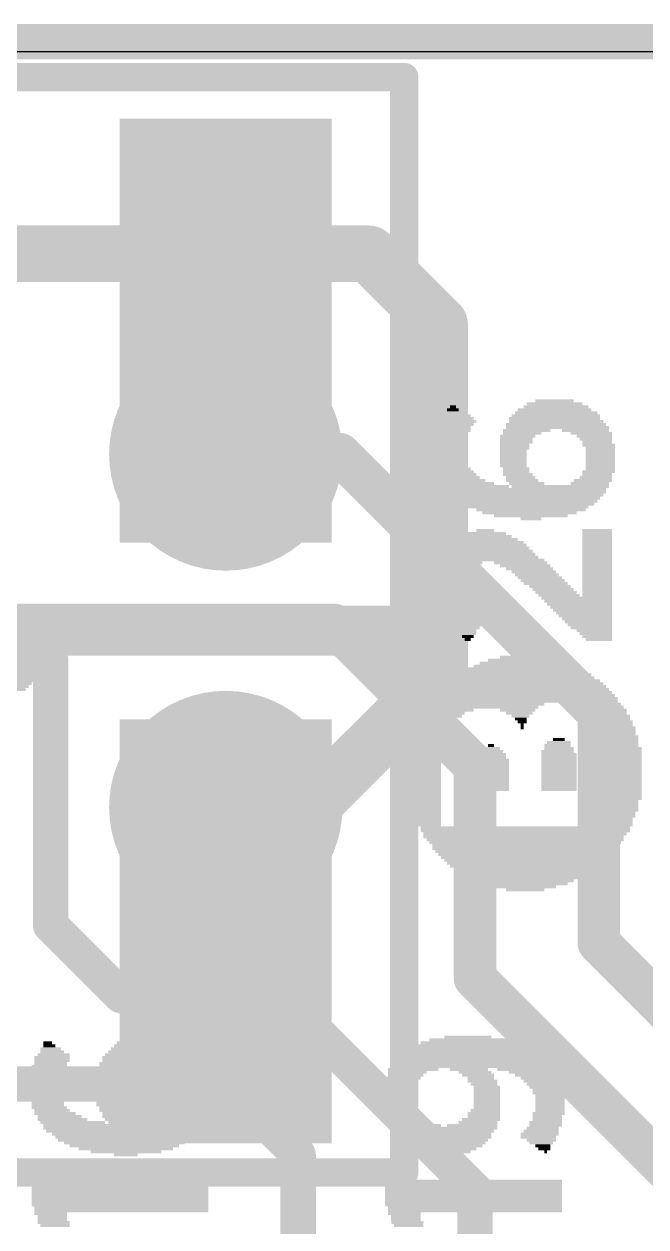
# Model space of a CAD drawing. Extents: x -1.3 to 65.2, y -0.1 to 30.9.
# Drawn here: x 55.18 to 59.65, y 22.21 to 30.86 of the extents above; entities that cross this region are included whole.
import ezdxf

# ---------------------------------------------------------------- set-up
doc = ezdxf.new("R2010")
doc.units = 0
for name, color, linetype in [('1', 12, 'CONTINUOUS'), ('16', 132, 'CONTINUOUS'), ('17', 110, 'CONTINUOUS'), ('20', 40, 'CONTINUOUS'), ('200', 40, 'CONTINUOUS'), ('22', 6, 'CONTINUOUS')]:
    doc.layers.add(name, color=color, linetype=linetype)

# ---------------------------------------------------------------- blocks, each defined once
blk = doc.blocks.new('ROUNDP')
at = {"const_width": 0.5}
blk.add_lwpolyline([(0, -0.25, 1), (0, 0.25, 1), (0, -0.25)], format="xyb", dxfattribs=at)
blk = doc.blocks.new('RECT')
blk.add_solid([(-0.5, -0.5), (0.5, -0.5), (-0.5, 0.5), (0.5, 0.5)])

msp = doc.modelspace()

# ---------------------------------------------------------------- linework, layer by layer
at = {"layer": '1'}
for points, const_width in [([(57.658, 29.21), (49.022, 29.21)], 0.4064), ([(58.166, 28.702), (57.658, 29.21)], 0.4064), ([(58.166, 26.162), (58.166, 28.702)], 0.4064), ([(55.245, 26.416), (51.816, 26.416)], 0.254), ([(55.372, 26.289), (55.245, 26.416)], 0.254), ([(55.372, 24.384), (55.372, 26.289)], 0.254), ([(57.234, 25.23), (58.166, 26.162)], 0.4064), ([(56.63, 25.23), (57.234, 25.23)], 0.4064), ([(55.88, 23.876), (55.372, 24.384)], 0.254), ([(57.023, 23.876), (55.88, 23.876)], 0.254), ([(58.42, 22.479), (57.023, 23.876)], 0.254), ([(56.642, 23.241), (54.356, 23.241)], 0.254), ([(57.15, 22.733), (56.642, 23.241)], 0.254), ([(57.15, 19.939), (57.15, 22.733)], 0.254), ([(58.42, 21.082), (58.42, 22.479)], 0.254)]:
    msp.add_lwpolyline(points, dxfattribs=dict(at, const_width=const_width))
for points, const_width in [([(57.7298, 29.2818, 1), (57.5862, 29.1382)], 0.2032), ([(57.658, 29.1084, 1), (57.658, 29.3116)], 0.2032), ([(58.2676, 28.702, 1), (58.0644, 28.702)], 0.2032), ([(58.0942, 28.6302, 1), (58.2378, 28.7738)], 0.2032), ([(55.2899, 26.4609, 1), (55.2001, 26.3711)], 0.127), ([(55.245, 26.3525, 1), (55.245, 26.4795)], 0.127), ([(55.4355, 26.289, 1), (55.3085, 26.289)], 0.127), ([(55.3271, 26.2441, 1), (55.4169, 26.3339)], 0.127), ([(58.2378, 26.0902, 1), (58.0942, 26.2338)], 0.2032), ([(58.0644, 26.162, 1), (58.2676, 26.162)], 0.2032), ([(56.63, 25.3316, 1), (56.63, 25.1284)], 0.2032), ([(57.234, 25.1284, 1), (57.234, 25.3316)], 0.2032), ([(57.1622, 25.3018, 1), (57.3058, 25.1582)], 0.2032), ([(55.4169, 24.4289, 1), (55.3271, 24.3391)], 0.127), ([(55.3085, 24.384, 1), (55.4355, 24.384)], 0.127), ([(55.88, 23.9395, 1), (55.88, 23.8125)], 0.127), ([(55.8351, 23.8311, 1), (55.9249, 23.9209)], 0.127), ([(57.0679, 23.9209, 1), (56.9781, 23.8311)], 0.127), ([(57.023, 23.8125, 1), (57.023, 23.9395)], 0.127), ([(56.6869, 23.2859, 1), (56.5971, 23.1961)], 0.127), ([(56.642, 23.1775, 1), (56.642, 23.3045)], 0.127), ([(57.2135, 22.733, 1), (57.0865, 22.733)], 0.127), ([(57.1051, 22.6881, 1), (57.1949, 22.7779)], 0.127), ([(58.4835, 22.479, 1), (58.3565, 22.479)], 0.127), ([(58.3751, 22.4341, 1), (58.4649, 22.5239)], 0.127)]:
    msp.add_lwpolyline(points, format="xyb", dxfattribs=dict(at, const_width=const_width))
at = {"layer": '16'}
for points, const_width in [([(65.024, 30.734), (0, 30.734)], 0.254), ([(56.6296, 28.6574), (56.63, 28.6574)], 0.4064), ([(56.63, 28.6574), (56.63, 27.77)], 0.4064), ([(57.447, 27.77), (56.63, 27.77)], 0.3048), ([(59.309, 25.908), (57.447, 27.77)], 0.3048), ([(55.028, 26.543), (57.404, 26.543)], 0.3048), ([(57.404, 26.543), (58.42, 25.527)], 0.3048), ([(59.309, 24.257), (59.309, 25.908)], 0.3048), ([(58.42, 25.527), (58.42, 24.003)], 0.3048), ([(60.706, 22.86), (59.309, 24.257)], 0.3048), ([(58.42, 24.003), (60.706, 21.717)], 0.3048)]:
    msp.add_lwpolyline(points, dxfattribs=dict(at, const_width=const_width))
for points, const_width in [([(56.6296, 28.759, 1), (56.6296, 28.5558)], 0.2032), ([(56.7316, 28.6574, 1), (56.5284, 28.6574)], 0.2032), ([(56.63, 28.5558, 1), (56.63, 28.759)], 0.2032), ([(56.5284, 27.77, 1), (56.7316, 27.77)], 0.2032), ([(56.63, 27.8462, 1), (56.63, 27.6938)], 0.1524), ([(57.5009, 27.8239, 1), (57.3931, 27.7161)], 0.1524), ([(57.447, 27.6938, 1), (57.447, 27.8462)], 0.1524), ([(57.4579, 26.5969, 1), (57.3501, 26.4891)], 0.1524), ([(57.404, 26.4668, 1), (57.404, 26.6192)], 0.1524), ([(59.3852, 25.908, 1), (59.2328, 25.908)], 0.1524), ([(59.2551, 25.8541, 1), (59.3629, 25.9619)], 0.1524), ([(58.4962, 25.527, 1), (58.3438, 25.527)], 0.1524), ([(58.3661, 25.4731, 1), (58.4739, 25.5809)], 0.1524), ([(59.3629, 24.3109, 1), (59.2551, 24.2031)], 0.1524), ([(59.2328, 24.257, 1), (59.3852, 24.257)], 0.1524), ([(58.4739, 24.0569, 1), (58.3661, 23.9491)], 0.1524), ([(58.3438, 24.003, 1), (58.4962, 24.003)], 0.1524)]:
    msp.add_lwpolyline(points, format="xyb", dxfattribs=dict(at, const_width=const_width))
at = {"layer": '20'}
msp.add_line((62, 30.6604), (3, 30.6604), dxfattribs=at)
at = {"layer": '22', "const_width": 0.2032}
for points in [[(57.912, 30.48), (9.652, 30.48)], [(57.912, 22.606), (57.912, 30.48)], [(7.112, 22.606), (57.912, 22.606)]]:
    msp.add_lwpolyline(points, dxfattribs=at)
at = {"layer": '22', "const_width": 0.1016}
for points in [[(57.9628, 30.48, 1), (57.8612, 30.48)], [(57.912, 30.4292, 1), (57.912, 30.5308)], [(57.8612, 22.606, 1), (57.9628, 22.606)], [(57.912, 22.5552, 1), (57.912, 22.6568)]]:
    msp.add_lwpolyline(points, format="xyb", dxfattribs=at)

# ---------------------------------------------------------------- block references
at = {"layer": '16', "xscale": 3.048, "yscale": 1.524}
for p, rotation in [((56.6296, 28.6574), 270), ((56.6296, 24.3394), 90)]:
    msp.add_blockref('RECT', p, dxfattribs=dict(at, rotation=rotation))
at = {"layer": '17', "xscale": 1.6764, "yscale": 1.6764}
for p in [(56.63, 27.77), (56.63, 27.77), (56.63, 25.23), (56.63, 25.23)]:
    msp.add_blockref('ROUNDP', p, dxfattribs=at)
at = {"layer": '200'}
for p, xscale, yscale in [((58.2613, 28.1093), 0.0432, 0.0211), ((59.0029, 28.1093), 0.4648, 0.0211), ((58.9915, 28.1305), 0.4013, 0.0213), ((58.9915, 28.1517), 0.2743, 0.0211), ((58.293, 28.0247), 0.2337, 0.0211), ((58.2727, 28.067), 0.1473, 0.0213), ((58.2943, 28.0458), 0.1905, 0.0211), ((58.2613, 28.0882), 0.0838, 0.0211), ((58.9915, 28.0247), 0.6553, 0.0211), ((59.0017, 28.0458), 0.635, 0.0211), ((59.0029, 28.067), 0.5918, 0.0213), ((58.9915, 28.0882), 0.5283, 0.0211), ((58.2511, 27.9188), 0.2311, 0.0211), ((58.2828, 27.9823), 0.254, 0.0211), ((58.2727, 27.9612), 0.2337, 0.0211), ((58.2727, 27.94), 0.2337, 0.0213), ((58.3032, 28.0035), 0.254, 0.0213), ((58.7908, 27.94), 0.3404, 0.0213), ((58.7591, 27.9188), 0.2769, 0.0211), ((59.0029, 27.9823), 0.7188, 0.0211), ((59.0131, 27.9612), 0.7391, 0.0211), ((59.0029, 28.0035), 0.6782, 0.0213), ((59.2138, 27.94), 0.3378, 0.0213), ((59.2569, 27.9188), 0.2972, 0.0211), ((58.2409, 27.8765), 0.2108, 0.0213), ((58.2409, 27.8553), 0.2108, 0.0211), ((58.2409, 27.8342), 0.2108, 0.0211), ((58.2511, 27.8977), 0.2311, 0.0211), ((58.7273, 27.8977), 0.254, 0.0211), ((58.7172, 27.8765), 0.2337, 0.0213), ((58.7172, 27.8553), 0.2337, 0.0211), ((58.7058, 27.8342), 0.2108, 0.0211), ((59.2785, 27.8977), 0.254, 0.0211), ((59.2887, 27.8765), 0.2337, 0.0213), ((59.2988, 27.8553), 0.2134, 0.0211), ((59.309, 27.8342), 0.2337, 0.0211), ((58.2409, 27.813), 0.2108, 0.0213), ((58.2409, 27.7918), 0.2108, 0.0211), ((58.2409, 27.7707), 0.2108, 0.0211), ((58.2409, 27.7495), 0.2108, 0.0213), ((58.6956, 27.7918), 0.1905, 0.0211), ((58.6956, 27.7707), 0.1905, 0.0211), ((58.6956, 27.7495), 0.1905, 0.0213), ((58.7058, 27.813), 0.2108, 0.0213), ((59.3204, 27.813), 0.2108, 0.0213), ((59.3204, 27.7918), 0.2108, 0.0211), ((59.3204, 27.7707), 0.2108, 0.0211), ((59.3204, 27.7495), 0.2108, 0.0213), ((58.2409, 27.7283), 0.2108, 0.0211), ((58.2409, 27.7072), 0.2108, 0.0211), ((58.2625, 27.6648), 0.254, 0.0211), ((58.2511, 27.686), 0.2311, 0.0213), ((58.6956, 27.7283), 0.1905, 0.0211), ((58.6956, 27.7072), 0.1905, 0.0211), ((58.6956, 27.686), 0.1905, 0.0213), ((58.7159, 27.6648), 0.1905, 0.0211), ((59.3204, 27.7283), 0.2108, 0.0211), ((59.3204, 27.7072), 0.2108, 0.0211), ((59.3204, 27.686), 0.2108, 0.0213), ((59.3204, 27.6648), 0.2108, 0.0211), ((58.2828, 27.6437), 0.254, 0.0211), ((58.3044, 27.6013), 0.2972, 0.0211), ((58.293, 27.6225), 0.2743, 0.0213), ((58.3349, 27.5802), 0.3175, 0.0211), ((58.7159, 27.6437), 0.1905, 0.0211), ((58.7273, 27.6225), 0.2134, 0.0213), ((58.7489, 27.6013), 0.2108, 0.0211), ((58.7591, 27.5802), 0.2311, 0.0211), ((59.2671, 27.5802), 0.2769, 0.0211), ((59.2887, 27.6013), 0.2337, 0.0211), ((59.309, 27.6437), 0.2337, 0.0211), ((59.2988, 27.6225), 0.2134, 0.0213), ((58.4314, 27.5378), 0.4648, 0.0211), ((58.3781, 27.559), 0.3581, 0.0213), ((58.7908, 27.5167), 1.143, 0.0211), ((58.801, 27.4955), 1.1227, 0.0213), ((58.7908, 27.559), 0.254, 0.0213), ((59.0334, 27.5378), 0.6985, 0.0211), ((59.2455, 27.559), 0.2743, 0.0213), ((58.8023, 27.4743), 1.0795, 0.0211), ((58.801, 27.4532), 1.0363, 0.0211), ((58.801, 27.432), 0.9957, 0.0213), ((58.8124, 27.4108), 0.9322, 0.0211), ((58.801, 27.3897), 0.8687, 0.0211), ((58.8226, 27.3685), 0.7849, 0.0213), ((58.8124, 27.3473), 0.6782, 0.0211), ((58.8213, 27.3262), 0.5283, 0.0211), ((58.8226, 27.305), 0.1499, 0.0213), ((58.4949, 27.1568), 0.4648, 0.0211), ((58.4937, 27.178), 0.381, 0.0213), ((58.4949, 27.1992), 0.2972, 0.0211), ((58.4937, 27.2203), 0.127, 0.0211), ((59.2988, 27.2203), 0.2134, 0.0211), ((59.2988, 27.1992), 0.2134, 0.0211), ((59.2988, 27.178), 0.2134, 0.0213), ((59.2988, 27.1568), 0.2134, 0.0211), ((58.5051, 27.0933), 0.6121, 0.0211), ((58.5165, 27.0722), 0.635, 0.0211), ((58.5051, 27.1145), 0.5715, 0.0213), ((58.5051, 27.1357), 0.5309, 0.0211), ((59.2988, 27.1357), 0.2134, 0.0211), ((59.2988, 27.1145), 0.2134, 0.0213), ((59.2988, 27.0933), 0.2134, 0.0211), ((59.2988, 27.0722), 0.2134, 0.0211), ((58.5368, 27.0087), 0.762, 0.0211), ((58.3146, 26.9875), 0.3175, 0.0213), ((58.5254, 27.0298), 0.6985, 0.0211), ((58.5153, 27.051), 0.6782, 0.0213), ((58.7477, 26.9875), 0.381, 0.0213), ((59.2988, 27.051), 0.2134, 0.0213), ((59.2988, 27.0298), 0.2134, 0.0211), ((59.2988, 27.0087), 0.2134, 0.0211), ((59.2988, 26.9875), 0.2134, 0.0213), ((58.2625, 26.9452), 0.254, 0.0211), ((58.2409, 26.8817), 0.2108, 0.0211), ((58.2511, 26.924), 0.2311, 0.0213), ((58.2511, 26.9028), 0.2311, 0.0211), ((58.2828, 26.9663), 0.254, 0.0211), ((58.7807, 26.9663), 0.3607, 0.0211), ((58.8124, 26.9452), 0.3378, 0.0211), ((58.8429, 26.924), 0.3175, 0.0213), ((58.8645, 26.9028), 0.315, 0.0211), ((58.8861, 26.8817), 0.3175, 0.0211), ((59.2988, 26.9663), 0.2134, 0.0211), ((59.2988, 26.9452), 0.2134, 0.0211), ((59.2988, 26.924), 0.2134, 0.0213), ((59.2988, 26.9028), 0.2134, 0.0211), ((59.2988, 26.8817), 0.2134, 0.0211), ((58.2409, 26.8605), 0.2108, 0.0213), ((58.2409, 26.8393), 0.2108, 0.0211), ((58.2409, 26.8182), 0.2108, 0.0211), ((58.2409, 26.797), 0.2108, 0.0213), ((58.9064, 26.8605), 0.3175, 0.0213), ((58.928, 26.8393), 0.315, 0.0211), ((58.9597, 26.8182), 0.2972, 0.0211), ((58.9813, 26.797), 0.2946, 0.0213), ((59.2988, 26.8605), 0.2134, 0.0213), ((59.2988, 26.8393), 0.2134, 0.0211), ((59.2988, 26.8182), 0.2134, 0.0211), ((59.2988, 26.797), 0.2134, 0.0213), ((58.2409, 26.7758), 0.2108, 0.0211), ((58.2409, 26.7547), 0.2108, 0.0211), ((58.2511, 26.7335), 0.2311, 0.0213), ((58.2511, 26.7123), 0.2311, 0.0211), ((59.0029, 26.7758), 0.2972, 0.0211), ((59.0233, 26.7547), 0.2972, 0.0211), ((59.1515, 26.7335), 0.508, 0.0213), ((59.1617, 26.7123), 0.4877, 0.0211), ((59.2988, 26.7758), 0.2134, 0.0211), ((59.2988, 26.7547), 0.2134, 0.0211), ((56.6001, 26.6277), 2.7711, 0.0211), ((56.5887, 26.6488), 2.7076, 0.0211), ((56.6001, 26.67), 2.6441, 0.0213), ((58.2828, 26.67), 0.254, 0.0213), ((58.2727, 26.6912), 0.2337, 0.0211), ((58.293, 26.6488), 0.2743, 0.0211), ((58.3146, 26.6277), 0.2769, 0.0211), ((59.1718, 26.6912), 0.4674, 0.0211), ((59.1833, 26.67), 0.4445, 0.0213), ((59.1934, 26.6488), 0.4242, 0.0211), ((59.2036, 26.6277), 0.4039, 0.0211), ((56.5785, 26.543), 2.9007, 0.0213), ((56.5785, 26.5642), 2.855, 0.0211), ((56.5887, 26.5853), 2.8346, 0.0211), ((56.5887, 26.6065), 2.794, 0.0213), ((58.3362, 26.6065), 0.2743, 0.0213), ((58.3463, 26.5853), 0.2946, 0.0211), ((58.3565, 26.5642), 0.2743, 0.0211), ((58.3565, 26.543), 0.2337, 0.0213), ((59.2138, 26.6065), 0.3835, 0.0213), ((59.2252, 26.5853), 0.3607, 0.0211), ((59.2353, 26.5642), 0.3404, 0.0211), ((59.2455, 26.543), 0.32, 0.0213), ((56.5366, 26.4583), 2.9845, 0.0211), ((56.5468, 26.4795), 2.9642, 0.0213), ((56.5582, 26.5007), 2.9413, 0.0211), ((56.5683, 26.5218), 2.921, 0.0211), ((58.3578, 26.5218), 0.1905, 0.0211), ((58.3463, 26.5007), 0.1676, 0.0211), ((58.3667, 26.4795), 0.127, 0.0213), ((58.3679, 26.4583), 0.0838, 0.0211), ((59.2569, 26.5218), 0.2972, 0.0211), ((59.2785, 26.5007), 0.254, 0.0211), ((59.2887, 26.4795), 0.2337, 0.0213), ((59.2988, 26.4583), 0.2134, 0.0211), ((56.4731, 26.3737), 3.0251, 0.0211), ((56.4833, 26.3948), 3.0048, 0.0211), ((56.5036, 26.416), 3.0048, 0.0213), ((56.515, 26.4372), 2.982, 0.0211), ((58.3679, 26.4372), 0.0432, 0.0211), ((59.3103, 26.4372), 0.1905, 0.0211), ((55.1396, 26.289), 0.5309, 0.0213), ((55.1612, 26.3102), 0.5283, 0.0211), ((56.4198, 26.3313), 3.0048, 0.0211), ((56.4515, 26.3525), 3.0277, 0.0213), ((58.7794, 26.289), 0.5309, 0.0213), ((58.7807, 26.3102), 0.3607, 0.0211), ((55.0545, 26.2043), 0.5283, 0.0211), ((55.0748, 26.2255), 0.5283, 0.0213), ((55.0964, 26.2467), 0.5309, 0.0211), ((55.118, 26.2678), 0.5283, 0.0211), ((58.7705, 26.2043), 0.889, 0.0211), ((58.7794, 26.2255), 0.8255, 0.0213), ((58.7807, 26.2467), 0.7417, 0.0211), ((58.7692, 26.2678), 0.6325, 0.0211), ((54.3357, 26.1197), 1.7983, 0.0211), ((54.991, 26.1408), 0.5283, 0.0211), ((55.0126, 26.162), 0.5309, 0.0213), ((55.0329, 26.1832), 0.5309, 0.0211), ((58.7807, 26.1197), 1.1227, 0.0211), ((58.7794, 26.1408), 1.0795, 0.0211), ((58.7705, 26.162), 1.016, 0.0213), ((58.7794, 26.1832), 0.9525, 0.0211), ((54.2823, 26.0773), 1.8186, 0.0211), ((54.3141, 26.0985), 1.8009, 0.0213), ((58.7807, 26.035), 1.2903, 0.0213), ((58.7807, 26.0562), 1.2497, 0.0211), ((58.7794, 26.0773), 1.2065, 0.0211), ((58.7807, 26.0985), 1.1633, 0.0213), ((58.4733, 25.9503), 0.8026, 0.0211), ((58.7692, 25.9927), 1.3538, 0.0211), ((58.5051, 25.9715), 0.8255, 0.0213), ((58.7794, 26.0138), 1.3335, 0.0211), ((59.3204, 25.9715), 0.2972, 0.0213), ((59.3522, 25.9503), 0.2743, 0.0211), ((58.1343, 25.8445), 0.2565, 0.0213), ((58.1774, 25.8868), 0.2972, 0.0211), ((58.1558, 25.8657), 0.254, 0.0211), ((58.2295, 25.9292), 0.3607, 0.0211), ((58.1978, 25.908), 0.2972, 0.0213), ((58.7273, 25.9292), 0.254, 0.0211), ((58.7388, 25.908), 0.1905, 0.0213), ((58.7477, 25.8868), 0.127, 0.0211), ((58.7489, 25.8657), 0.0838, 0.0211), ((58.7591, 25.8445), 0.0635, 0.0213), ((59.3827, 25.9292), 0.254, 0.0211), ((59.3941, 25.908), 0.2311, 0.0213), ((59.4157, 25.8868), 0.2337, 0.0211), ((59.4258, 25.8657), 0.2134, 0.0211), ((59.436, 25.8445), 0.2337, 0.0213), ((58.0923, 25.7598), 0.254, 0.0211), ((58.1025, 25.781), 0.2337, 0.0213), ((58.1127, 25.8022), 0.254, 0.0211), ((58.1343, 25.8233), 0.2565, 0.0211), ((58.7591, 25.8233), 0.0229, 0.0211), ((58.7591, 25.8022), 0.0229, 0.0211), ((59.4474, 25.8233), 0.2108, 0.0211), ((59.4576, 25.8022), 0.2311, 0.0211), ((59.4678, 25.781), 0.2108, 0.0213), ((59.4678, 25.7598), 0.2108, 0.0211), ((58.0708, 25.6752), 0.2565, 0.0211), ((58.0923, 25.7387), 0.254, 0.0211), ((58.0822, 25.7175), 0.2337, 0.0213), ((58.0822, 25.6963), 0.2337, 0.0211), ((58.5356, 25.6752), 0.0432, 0.0211), ((59.0131, 25.6752), 0.1905, 0.0211), ((59.0233, 25.6963), 0.1702, 0.0211), ((59.0233, 25.7175), 0.0838, 0.0213), ((59.4779, 25.7387), 0.2311, 0.0211), ((59.4779, 25.7175), 0.2311, 0.0213), ((59.4881, 25.6963), 0.2108, 0.0211), ((59.4881, 25.6752), 0.2108, 0.0211), ((58.0708, 25.654), 0.2565, 0.0213), ((58.0593, 25.6328), 0.2337, 0.0211), ((58.0593, 25.6117), 0.2337, 0.0211), ((58.0593, 25.5905), 0.2337, 0.0213), ((58.5368, 25.6117), 0.2134, 0.0211), ((58.5368, 25.5905), 0.2134, 0.0213), ((58.5368, 25.6328), 0.1676, 0.0211), ((58.5368, 25.654), 0.127, 0.0213), ((59.0245, 25.6117), 0.254, 0.0211), ((59.0245, 25.5905), 0.254, 0.0213), ((59.0131, 25.6328), 0.2311, 0.0211), ((59.0233, 25.654), 0.2108, 0.0213), ((59.4995, 25.654), 0.2337, 0.0213), ((59.4995, 25.6328), 0.2337, 0.0211), ((59.4995, 25.6117), 0.2337, 0.0211), ((59.4995, 25.5905), 0.2337, 0.0213), ((58.0492, 25.5693), 0.254, 0.0211), ((58.0492, 25.5482), 0.254, 0.0211), ((58.0492, 25.527), 0.254, 0.0213), ((58.0492, 25.5058), 0.254, 0.0211), ((58.5368, 25.527), 0.254, 0.0213), ((58.5368, 25.5058), 0.254, 0.0211), ((58.547, 25.5693), 0.2337, 0.0211), ((58.547, 25.5482), 0.2337, 0.0211), ((59.0245, 25.5693), 0.254, 0.0211), ((59.0245, 25.5482), 0.254, 0.0211), ((59.0245, 25.527), 0.254, 0.0213), ((59.0245, 25.5058), 0.254, 0.0211), ((59.4995, 25.5693), 0.2337, 0.0211), ((59.4995, 25.5482), 0.2337, 0.0211), ((59.4995, 25.527), 0.2337, 0.0213), ((59.4995, 25.5058), 0.2337, 0.0211), ((58.0492, 25.4847), 0.254, 0.0211), ((58.0492, 25.4635), 0.254, 0.0213), ((58.0492, 25.4423), 0.254, 0.0211), ((58.0492, 25.4212), 0.254, 0.0211), ((58.5368, 25.4847), 0.254, 0.0211), ((58.5368, 25.4635), 0.254, 0.0213), ((58.5368, 25.4423), 0.254, 0.0211), ((58.5368, 25.4212), 0.254, 0.0211), ((59.0245, 25.4847), 0.254, 0.0211), ((59.0245, 25.4635), 0.254, 0.0213), ((59.0245, 25.4423), 0.254, 0.0211), ((59.0245, 25.4212), 0.254, 0.0211), ((59.4995, 25.4847), 0.2337, 0.0211), ((59.4995, 25.4635), 0.2337, 0.0213), ((59.4995, 25.4423), 0.2337, 0.0211), ((59.4995, 25.4212), 0.2337, 0.0211), ((58.0492, 25.4), 0.254, 0.0213), ((58.0492, 25.3788), 0.254, 0.0211), ((58.0593, 25.3577), 0.2337, 0.0211), ((58.0593, 25.3365), 0.2337, 0.0213), ((58.5368, 25.4), 0.254, 0.0213), ((58.5368, 25.3788), 0.254, 0.0211), ((58.5368, 25.3577), 0.254, 0.0211), ((59.0245, 25.4), 0.254, 0.0213), ((59.0245, 25.3788), 0.254, 0.0211), ((59.0245, 25.3577), 0.254, 0.0211), ((59.4995, 25.4), 0.2337, 0.0213), ((59.4995, 25.3788), 0.2337, 0.0211), ((59.4995, 25.3577), 0.2337, 0.0211), ((59.4995, 25.3365), 0.2337, 0.0213), ((58.0593, 25.3153), 0.2337, 0.0211), ((58.0593, 25.2942), 0.2337, 0.0211), ((58.0593, 25.273), 0.2337, 0.0213), ((58.0708, 25.2518), 0.2108, 0.0211), ((59.4995, 25.3153), 0.2337, 0.0211), ((59.4995, 25.2942), 0.2337, 0.0211), ((59.4881, 25.273), 0.2108, 0.0213), ((59.4881, 25.2518), 0.2108, 0.0211), ((58.0708, 25.2307), 0.2108, 0.0211), ((58.0708, 25.2095), 0.2108, 0.0213), ((58.0809, 25.1883), 0.1905, 0.0211), ((58.0809, 25.1672), 0.1905, 0.0211), ((59.4779, 25.1883), 0.1905, 0.0211), ((59.4779, 25.1672), 0.1905, 0.0211), ((59.4881, 25.2307), 0.2108, 0.0211), ((59.4881, 25.2095), 0.2108, 0.0213), ((58.0809, 25.146), 0.1905, 0.0213), ((58.0911, 25.1248), 0.1702, 0.0211), ((58.0911, 25.1037), 0.1702, 0.0211), ((58.7807, 25.0825), 1.5037, 0.0213), ((59.4678, 25.146), 0.1702, 0.0213), ((59.4678, 25.1248), 0.1702, 0.0211), ((59.4678, 25.1037), 0.1702, 0.0211), ((58.7807, 25.0613), 1.5037, 0.0211), ((58.7692, 25.019), 1.4402, 0.0213), ((58.7794, 25.0402), 1.4605, 0.0211), ((58.7807, 24.9978), 1.4173, 0.0211), ((58.7807, 24.9767), 1.3767, 0.0211), ((58.7692, 24.9343), 1.3132, 0.0211), ((58.7794, 24.9555), 1.3335, 0.0213), ((58.7807, 24.9132), 1.2903, 0.0211), ((58.7807, 24.892), 1.2497, 0.0213), ((58.7794, 24.8708), 1.2065, 0.0211), ((58.7807, 24.8497), 1.1633, 0.0211), ((58.7692, 24.8285), 1.0998, 0.0213), ((58.7692, 24.8073), 1.0592, 0.0211), ((58.7807, 24.7862), 0.9957, 0.0211), ((58.7692, 24.765), 0.9322, 0.0213), ((58.7807, 24.7438), 0.8687, 0.0211), ((58.7807, 24.7227), 0.7823, 0.0211), ((58.7794, 24.7015), 0.6985, 0.0213), ((58.7794, 24.6803), 0.6121, 0.0211), ((58.7692, 24.6592), 0.4648, 0.0211), ((58.7807, 24.638), 0.2743, 0.0213), ((55.3504, 23.5373), 0.0635, 0.0211), ((55.3618, 23.5162), 0.0864, 0.0211), ((56.0921, 23.5162), 0.5309, 0.0211), ((56.0807, 23.5373), 0.4674, 0.0211), ((56.0921, 23.5585), 0.4039, 0.0213), ((56.0921, 23.5797), 0.2769, 0.0211), ((58.3882, 23.5162), 0.8052, 0.0211), ((58.3781, 23.5373), 0.6985, 0.0211), ((58.3781, 23.5585), 0.5715, 0.0213), ((58.3679, 23.5797), 0.3378, 0.0211), ((55.3822, 23.4315), 0.254, 0.0213), ((55.3936, 23.4527), 0.2311, 0.0211), ((55.372, 23.495), 0.1473, 0.0213), ((55.3834, 23.4738), 0.1702, 0.0211), ((56.0921, 23.4315), 0.6985, 0.0213), ((56.0908, 23.4527), 0.6553, 0.0211), ((56.0921, 23.4738), 0.6121, 0.0211), ((56.0921, 23.495), 0.5715, 0.0213), ((58.3882, 23.4315), 1.0592, 0.0213), ((58.3895, 23.4527), 1.016, 0.0211), ((58.3781, 23.4738), 0.9525, 0.0211), ((58.3882, 23.495), 0.8915, 0.0213), ((55.3618, 23.368), 0.254, 0.0213), ((55.3517, 23.3468), 0.2337, 0.0211), ((55.3822, 23.4103), 0.254, 0.0211), ((55.372, 23.3892), 0.2337, 0.0211), ((55.8914, 23.368), 0.3378, 0.0213), ((55.8597, 23.3468), 0.2743, 0.0211), ((56.0921, 23.3892), 0.7391, 0.0211), ((56.1023, 23.4103), 0.7188, 0.0211), ((56.3143, 23.368), 0.3404, 0.0213), ((56.3461, 23.3468), 0.2769, 0.0211), ((57.9755, 23.3468), 0.3607, 0.0211), ((58.3997, 23.368), 1.1633, 0.0213), ((58.3882, 23.4103), 1.0998, 0.0211), ((58.3997, 23.3892), 1.1227, 0.0211), ((58.3768, 23.3468), 0.2743, 0.0211), ((58.7908, 23.3468), 0.4216, 0.0211), ((55.3403, 23.3257), 0.2108, 0.0211), ((55.3403, 23.3045), 0.2108, 0.0213), ((55.3403, 23.2833), 0.2108, 0.0211), ((55.3403, 23.2622), 0.2108, 0.0211), ((55.8165, 23.3045), 0.2337, 0.0213), ((55.8267, 23.3257), 0.254, 0.0211), ((55.8051, 23.2833), 0.2108, 0.0211), ((55.8051, 23.2622), 0.2108, 0.0211), ((56.3778, 23.3257), 0.254, 0.0211), ((56.388, 23.3045), 0.2337, 0.0213), ((56.3994, 23.2833), 0.2108, 0.0211), ((56.3994, 23.2622), 0.2108, 0.0211), ((57.9018, 23.2833), 0.254, 0.0211), ((57.8904, 23.2622), 0.2311, 0.0211), ((57.9336, 23.3257), 0.2769, 0.0211), ((57.9222, 23.3045), 0.254, 0.0213), ((58.42, 23.3257), 0.2337, 0.0211), ((58.4416, 23.3045), 0.2311, 0.0213), ((58.4619, 23.2833), 0.1905, 0.0211), ((58.4733, 23.2622), 0.2134, 0.0211), ((58.8328, 23.3257), 0.3378, 0.0211), ((58.8645, 23.3045), 0.315, 0.0213), ((58.8848, 23.2833), 0.2743, 0.0211), ((58.9077, 23.2622), 0.2743, 0.0211), ((55.3301, 23.241), 0.1905, 0.0213), ((55.3301, 23.2198), 0.1905, 0.0211), ((55.3301, 23.1987), 0.1905, 0.0211), ((55.3403, 23.1775), 0.2108, 0.0213), ((55.7949, 23.241), 0.1905, 0.0213), ((55.7949, 23.2198), 0.1905, 0.0211), ((55.7949, 23.1987), 0.1905, 0.0211), ((55.7949, 23.1775), 0.1905, 0.0213), ((56.4198, 23.241), 0.2108, 0.0213), ((56.4198, 23.2198), 0.2108, 0.0211), ((56.4198, 23.1987), 0.2108, 0.0211), ((56.4198, 23.1775), 0.2108, 0.0213), ((57.8803, 23.241), 0.2108, 0.0213), ((57.8803, 23.2198), 0.2108, 0.0211), ((57.8701, 23.1987), 0.1905, 0.0211), ((57.8701, 23.1775), 0.1905, 0.0213), ((58.4848, 23.241), 0.1905, 0.0213), ((58.5051, 23.2198), 0.1905, 0.0211), ((58.5051, 23.1987), 0.1905, 0.0211), ((58.5051, 23.1775), 0.1905, 0.0213), ((58.9178, 23.241), 0.254, 0.0213), ((58.928, 23.2198), 0.2337, 0.0211), ((58.9394, 23.1987), 0.2108, 0.0211), ((58.9394, 23.1775), 0.2108, 0.0213), ((55.3403, 23.1563), 0.2108, 0.0211), ((55.3403, 23.1352), 0.2108, 0.0211), ((55.3517, 23.114), 0.2337, 0.0213), ((55.3517, 23.0928), 0.2337, 0.0211), ((55.7949, 23.1563), 0.1905, 0.0211), ((55.7949, 23.1352), 0.1905, 0.0211), ((55.7949, 23.114), 0.1905, 0.0213), ((55.7949, 23.0928), 0.1905, 0.0211), ((56.3994, 23.0928), 0.2108, 0.0211), ((56.4198, 23.1563), 0.2108, 0.0211), ((56.4198, 23.1352), 0.2108, 0.0211), ((56.4198, 23.114), 0.2108, 0.0213), ((57.8701, 23.1563), 0.1905, 0.0211), ((57.8701, 23.1352), 0.1905, 0.0211), ((57.8701, 23.114), 0.1905, 0.0213), ((57.8701, 23.0928), 0.1905, 0.0211), ((58.5051, 23.1563), 0.1905, 0.0211), ((58.5051, 23.1352), 0.1905, 0.0211), ((58.5051, 23.114), 0.1905, 0.0213), ((58.5051, 23.0928), 0.1905, 0.0211), ((58.9597, 23.1563), 0.2108, 0.0211), ((58.9597, 23.1352), 0.2108, 0.0211), ((58.9597, 23.114), 0.2108, 0.0213), ((58.9597, 23.0928), 0.2108, 0.0211), ((55.3618, 23.0717), 0.254, 0.0211), ((55.3822, 23.0505), 0.254, 0.0213), ((55.4038, 23.0293), 0.2972, 0.0211), ((55.4368, 23.0082), 0.3175, 0.0211), ((55.8165, 23.0717), 0.188, 0.0211), ((55.8279, 23.0505), 0.2108, 0.0213), ((55.8381, 23.0293), 0.1905, 0.0211), ((55.8597, 23.0082), 0.2337, 0.0211), ((56.3575, 23.0082), 0.254, 0.0211), ((56.3778, 23.0293), 0.254, 0.0211), ((56.388, 23.0505), 0.2337, 0.0213), ((56.3994, 23.0717), 0.2108, 0.0211), ((57.9018, 23.0082), 0.254, 0.0211), ((57.8803, 23.0717), 0.2108, 0.0211), ((57.8803, 23.0505), 0.2108, 0.0213), ((57.8904, 23.0293), 0.2311, 0.0211), ((58.4835, 23.0293), 0.2337, 0.0211), ((58.4835, 23.0082), 0.2337, 0.0211), ((58.4949, 23.0505), 0.2108, 0.0213), ((58.5051, 23.0717), 0.1905, 0.0211), ((58.9496, 23.0293), 0.2311, 0.0211), ((58.9394, 23.0082), 0.2108, 0.0211), ((58.9597, 23.0717), 0.2108, 0.0211), ((58.9597, 23.0505), 0.2108, 0.0213), ((55.4571, 22.987), 0.3581, 0.0213), ((55.5308, 22.9658), 0.4648, 0.0211), ((55.8902, 22.9447), 1.143, 0.0211), ((55.88, 22.9235), 1.1227, 0.0213), ((55.88, 22.987), 0.2337, 0.0213), ((56.1353, 22.9658), 0.6985, 0.0211), ((56.3359, 22.987), 0.2972, 0.0213), ((57.9222, 22.987), 0.254, 0.0213), ((57.9438, 22.9658), 0.2972, 0.0211), ((58.199, 22.9235), 0.762, 0.0213), ((57.9971, 22.9447), 0.3581, 0.0211), ((58.3997, 22.9447), 0.3607, 0.0211), ((58.4416, 22.9658), 0.2769, 0.0211), ((58.4632, 22.987), 0.2743, 0.0213), ((58.9064, 22.9235), 0.2311, 0.0213), ((58.928, 22.9658), 0.2337, 0.0211), ((58.928, 22.9447), 0.2337, 0.0211), ((58.9394, 22.987), 0.2108, 0.0213), ((55.8902, 22.9023), 1.1024, 0.0211), ((55.9003, 22.8812), 1.0363, 0.0211), ((55.9016, 22.86), 0.9931, 0.0213), ((55.8914, 22.8388), 0.9322, 0.0211), ((55.9016, 22.8177), 0.8661, 0.0211), ((58.1978, 22.9023), 0.7188, 0.0211), ((58.1876, 22.8812), 0.6985, 0.0211), ((58.1978, 22.86), 0.6782, 0.0213), ((58.1978, 22.8388), 0.6325, 0.0211), ((58.1978, 22.8177), 0.5918, 0.0211), ((58.8848, 22.8812), 0.2743, 0.0211), ((58.8747, 22.86), 0.254, 0.0213), ((58.8963, 22.9023), 0.2515, 0.0211), ((58.8963, 22.8388), 0.2108, 0.0211), ((58.8963, 22.8177), 0.1702, 0.0211), ((55.9016, 22.7965), 0.7849, 0.0213), ((55.9118, 22.7753), 0.6782, 0.0211), ((55.913, 22.7542), 0.508, 0.0211), ((55.9118, 22.733), 0.1702, 0.0213), ((58.2079, 22.7965), 0.5309, 0.0213), ((58.1978, 22.7753), 0.4648, 0.0211), ((58.2092, 22.7542), 0.3607, 0.0211), ((58.2092, 22.733), 0.2337, 0.0213), ((58.9077, 22.7965), 0.1067, 0.0213), ((58.9178, 22.7753), 0.0864, 0.0211), ((58.928, 22.7542), 0.0203, 0.0211), ((55.8698, 22.5425), 1.27, 0.0213), ((55.8698, 22.5213), 1.27, 0.0211), ((55.8698, 22.5002), 1.27, 0.0211), ((55.8698, 22.479), 1.27, 0.0213), ((58.4098, 22.5425), 1.27, 0.0213), ((58.4098, 22.5213), 1.27, 0.0211), ((58.4098, 22.5002), 1.27, 0.0211), ((58.4098, 22.479), 1.27, 0.0213), ((55.8698, 22.4578), 1.27, 0.0211), ((55.8698, 22.4367), 1.27, 0.0211), ((55.8698, 22.4155), 1.27, 0.0213), ((55.8698, 22.3943), 1.27, 0.0211), ((58.4098, 22.4578), 1.27, 0.0211), ((58.4098, 22.4367), 1.27, 0.0211), ((58.4098, 22.4155), 1.27, 0.0213), ((58.4098, 22.3943), 1.27, 0.0211), ((55.8698, 22.3732), 1.27, 0.0211), ((55.88, 22.352), 1.2497, 0.0213), ((55.88, 22.3308), 1.2497, 0.0211), ((55.372, 22.3097), 0.2337, 0.0211), ((58.4098, 22.3732), 1.27, 0.0211), ((58.42, 22.352), 1.2497, 0.0213), ((58.42, 22.3308), 1.2497, 0.0211), ((57.912, 22.3097), 0.2337, 0.0211), ((55.3834, 22.2885), 0.2108, 0.0213), ((55.3834, 22.2673), 0.2108, 0.0211), ((55.3936, 22.2462), 0.2311, 0.0211), ((55.4038, 22.225), 0.2108, 0.0213), ((57.9234, 22.2885), 0.2108, 0.0213), ((57.9234, 22.2673), 0.2108, 0.0211), ((57.9336, 22.2462), 0.2311, 0.0211), ((57.9438, 22.225), 0.2108, 0.0213)]:
    msp.add_blockref('RECT', p, dxfattribs=dict(at, xscale=xscale, yscale=yscale))

doc.saveas('drawing.dxf')
